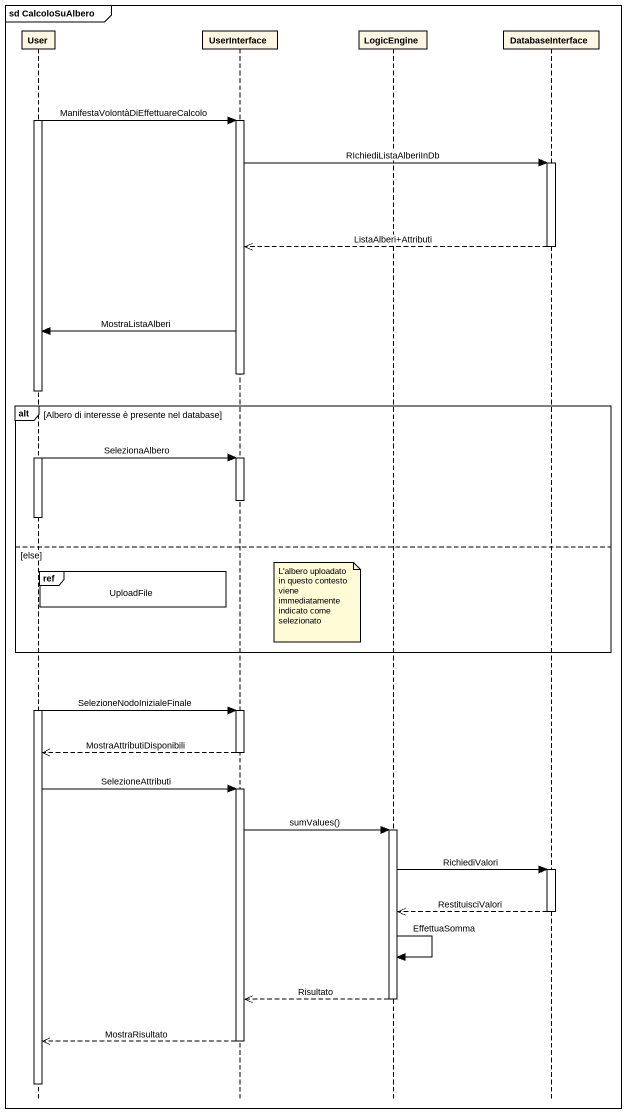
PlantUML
@startuml
mainframe sd CalcoloSuAlbero
hide footbox
participant User
participant UserInterface
participant LogicEngine
participant DatabaseInterface

activate User
User -> UserInterface : ManifestaVolontàDiEffettuareCalcolo
activate UserInterface
UserInterface -> DatabaseInterface : RIchiediListaAlberiInDb
activate DatabaseInterface
DatabaseInterface -->> UserInterface : ListaAlberi+Attributi
deactivate DatabaseInterface
UserInterface -> User : MostraListaAlberi
deactivate UserInterface
alt Albero di interesse è presente nel database
  User -> UserInterface : SelezionaAlbero
  activate UserInterface
  deactivate UserInterface
else else
  ref over User : UploadFile
  note left of LogicEngine : L'albero uploadato in questo contesto viene immediatamente indicato come selezionato
end
User -> UserInterface : SelezioneNodoInizialeFinale
activate UserInterface
UserInterface -->> User : MostraAttributiDisponibili
deactivate UserInterface
User -> UserInterface : SelezioneAttributi
activate UserInterface
UserInterface -> LogicEngine : sumValues()
activate LogicEngine
LogicEngine -> DatabaseInterface : RichiediValori
activate DatabaseInterface
DatabaseInterface -->> LogicEngine : RestituisciValori
deactivate DatabaseInterface
LogicEngine -> LogicEngine : EffettuaSomma
LogicEngine -->> UserInterface : Risultato
deactivate LogicEngine
UserInterface -->> User : MostraRisultato
deactivate UserInterface
deactivate User
@enduml
